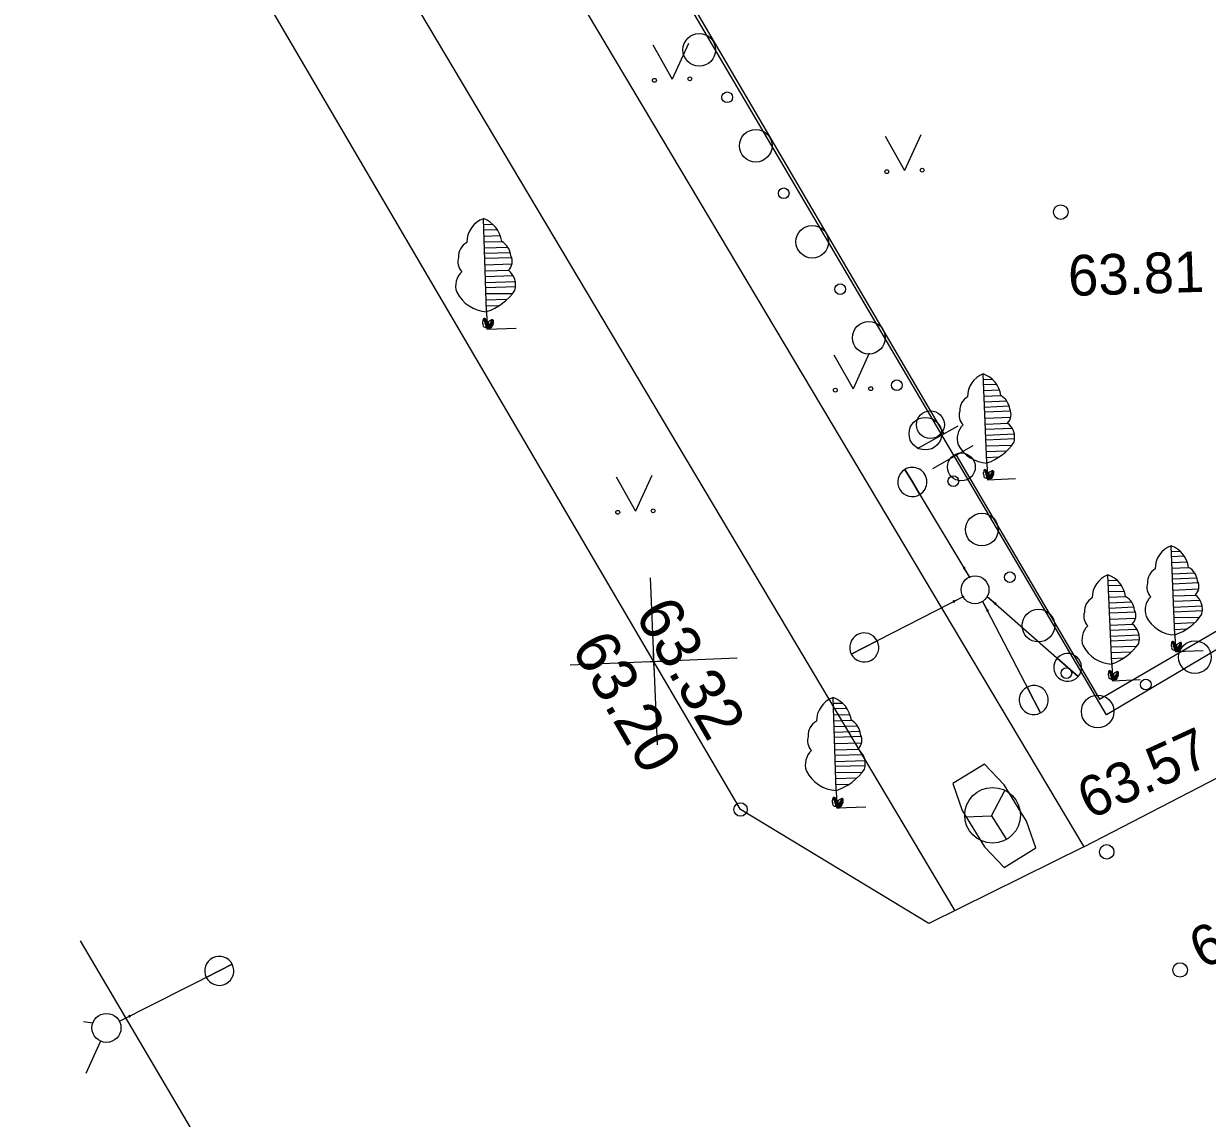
# Model space of a CAD drawing. Extents: x 641680 to 641799, y 6457000 to 6457110.
# Drawn here: x 641680.18 to 641701.38, y 6457068.07 to 6457087.68 of the extents above; entities that cross this region are included whole.
import ezdxf

# ---------------------------------------------------------------- set-up
doc = ezdxf.new("R2010")
doc.units = 0
for name, color, linetype in [('ELEKTRIPOST', 7, 'Continuous'), ('Level 10', 7, 'Continuous'), ('Level 11', 7, 'Continuous'), ('Level 12', 7, 'Continuous'), ('Level 14', 7, 'Continuous'), ('Level 17', 7, 'Continuous'), ('Level 18', 7, 'Continuous'), ('Level 20', 7, 'Continuous'), ('Level 30', 7, 'Continuous'), ('Level 4', 7, 'Continuous'), ('Level 40', 7, 'Continuous'), ('Level 49', 7, 'Continuous'), ('Level 5', 7, 'Continuous'), ('Level 6', 7, 'Continuous'), ('Level 7', 7, 'Continuous'), ('Level 8', 7, 'Continuous'), ('PUUDPQQSAD', 7, 'Continuous'), ('RIST', 7, 'Continuous')]:
    doc.layers.add(name, color=color, linetype=linetype)

# ---------------------------------------------------------------- blocks, each defined once
blk = doc.blocks.new('SIDE_N')
at = {"layer": 'ELEKTRIPOST'}
blk.add_line((0, 0), (192, 0), dxfattribs=at)
for start, end in [(0, 180), (180, 0)]:
    blk.add_arc((192, 0), 12.5, start, end, dxfattribs=at)
blk = doc.blocks.new('BH')
at = {"layer": 'Level 7'}
for centre, radius in [((0, 0), 293), ((990, 0), 95.9)]:
    blk.add_circle(centre, radius, dxfattribs=at)
blk = doc.blocks.new('KMURU2')
at = {"layer": 'Level 6'}
for p in [(-318, 628), (318, 628), (0, 0), (0, 0)]:
    blk.add_line(p, (0, 0), dxfattribs=at)
for centre in [(-318, -8), (318, -8)]:
    blk.add_circle(centre, 34.5, dxfattribs=at)
blk = doc.blocks.new('RIST')
at = {"layer": 'RIST'}
for p, q in [((-150, 0), (150, 0)), ((0, 150), (0, -150))]:
    blk.add_line(p, q, dxfattribs=at)
blk = doc.blocks.new('PP3')
at = {"layer": 'Level 11'}
blk.add_circle((0, 0), 250, dxfattribs=at)
blk = doc.blocks.new('BL2')
at = {"layer": 'PUUDPQQSAD'}
for p, q in [((-7, 29), (-46, 184)), ((-44, 175), (-29, 178)), ((-41, 166), (-20, 171)), ((-39, 155), (-12, 162)), ((-36, 146), (-7, 153)), ((-34, 136), (5, 146)), ((11, 137), (-31, 126)), ((-30, 118), (16, 130)), ((18, 118), (-27, 107)), ((-24, 97), (16, 107)), ((25, 99), (-22, 87)), ((-19, 78), (31, 90)), ((33, 81), (-17, 69)), ((-15, 59), (30, 69)), ((22, 57), (-12, 49)), ((-10, 39), (11, 44)), ((-7, 29), (0, 0)), ((17, 25), (0, 0)), ((0, 0), (50, 0)), ((17, 25), (108, 157)), ((23, 33), (40, 21)), ((57, 21), (28, 41)), ((35, 50), (72, 23)), ((83, 29), (40, 59)), ((45, 66), (88, 36)), ((91, 47), (51, 74)), ((57, 82), (90, 59)), ((100, 65), (62, 91)), ((69, 101), (108, 74)), ((110, 82), (74, 107)), ((79, 115), (112, 93)), ((85, 124), (110, 107)), ((91, 132), (114, 116)), ((97, 141), (115, 128)), ((102, 148), (114, 140))]:
    blk.add_line(p, q, dxfattribs=at)
for centre, radius, start, end in [((-47, 118), 27.5, 131.0525, 195.0635), ((-51, 107), 23.6, 172.6355, 238.0275), ((-36, 68), 32.8, 144.3865, 211.7665), ((-23, 148), 43, 121.6135, 192.6895), ((-17, 90), 61.2, 219.0975, 278.9605), ((-53, 137), 48.1, 19.5625, 82.2205), ((-18, 122), 32.6, 18.4205, 71.5505), ((-56, 112), 96.5, 300.5785, 337.4485), ((56, 72), 61.2, 170.5745, 230.4375), ((27, 72), 32.8, 95.8635, 163.2435), ((-3, 119), 21.2, 325.8415, 39.5815), ((0, 77), 32.8, 356.2765, 63.6565), ((47, 117), 96.5, 252.0555, 288.9255), ((47, 109), 23.6, 124.1125, 189.5045), ((57, 113), 27.5, 82.5295, 146.5405), ((95, 115), 43, 73.0905, 144.1665), ((58, 51), 32.8, 307.7535, 15.1335), ((87, 81), 21.2, 277.3185, 351.0585), ((68, 130), 48.1, 331.0395, 33.6975), ((80, 94), 32.6, 329.8975, 23.0275)]:
    blk.add_arc(centre, radius, start, end, dxfattribs=at)
blk = doc.blocks.new('OS')
at = {"layer": 'Level 18'}
for p, q in [((-17, -9), (241, 438)), ((-500, -9), (-17, -9)), ((-17, -9), (233, -442))]:
    blk.add_line(p, q, dxfattribs=at)
blk.add_circle((0, 0), 500, dxfattribs=at)
blk = doc.blocks.new('SIDE_0')
at = {"layer": 'Level 12'}
for p, q in [((0, 0), (1925, 0)), ((1925, 0), (1675, 0)), ((1675, 0), (1925, 0)), ((2175, 0), (1925, 0)), ((1925, 0), (2175, 0))]:
    blk.add_line(p, q, dxfattribs=at)
for start, end in [(0, 180), (180, 0)]:
    blk.add_arc((1925, 0), 250, start, end, dxfattribs=at)
blk = doc.blocks.new('BH0')
at = {"layer": 'Level 7'}
for centre, radius in [((0, 0), 293), ((990, 0), 95.9)]:
    blk.add_circle(centre, radius, dxfattribs=at)
blk = doc.blocks.new('KMURU4')
at = {"layer": 'Level 6'}
for p in [(-318, 628), (318, 628), (0, 0), (0, 0)]:
    blk.add_line(p, (0, 0), dxfattribs=at)
for centre in [(-318, -8), (318, -8)]:
    blk.add_circle(centre, 34.5, dxfattribs=at)
blk = doc.blocks.new('RIST1')
at = {"layer": 'Level 14'}
for p, q in [((0, 1500), (0, -1500)), ((-1500, 0), (1500, 0))]:
    blk.add_line(p, q, dxfattribs=at)
blk = doc.blocks.new('PP4')
at = {"layer": 'Level 12'}
blk.add_circle((0, 0), 250, dxfattribs=at)
blk = doc.blocks.new('BL4')
at = {"layer": 'Level 7'}
for p, q in [((0, 300), (0, 1900)), ((0, 1800), (150, 1800)), ((0, 1710), (220, 1710)), ((0, 1600), (280, 1600)), ((0, 1500), (300, 1500)), ((0, 1400), (400, 1400)), ((440, 1300), (0, 1300)), ((0, 1220), (470, 1220)), ((460, 1100), (0, 1100)), ((0, 1000), (410, 1000)), ((480, 900), (0, 900)), ((0, 800), (520, 800)), ((520, 710), (0, 710)), ((0, 610), (460, 600)), ((350, 500), (0, 500)), ((0, 400), (210, 400)), ((0, 300), (0, 0)), ((0, 0), (500, 0))]:
    blk.add_line(p, q, dxfattribs=at)
for centre, radius, start, end in [((130, 1490), 430, 107.592, 178.668), ((-179, 1454), 481, 5.541, 68.199), ((-175, 1255), 275, 117.031, 181.042), ((125, 1225), 326, 4.399, 57.529), ((-230, 1164), 236, 158.614, 224.006), ((258, 1158), 212, 311.82, 25.56), ((-188, 750), 328, 130.365, 197.745), ((188, 750), 328, 342.255, 49.635), ((54, 909), 612, 205.076, 264.939), ((-275, 1225), 965, 286.557, 323.427)]:
    blk.add_arc(centre, radius, start, end, dxfattribs=at)
blk = doc.blocks.new('OS0')
at = {"layer": 'Level 20'}
for p, q in [((-17, -9), (241, 438)), ((-500, -9), (-17, -9)), ((-17, -9), (233, -442))]:
    blk.add_line(p, q, dxfattribs=at)
blk.add_circle((0, 0), 500, dxfattribs=at)

msp = doc.modelspace()

# ---------------------------------------------------------------- linework, layer by layer
at = {"layer": 'Level 10'}
msp.add_lwpolyline([(641731.724, 6457107.328), (641737.152, 6457097.539), (641699.57, 6457075.3), (641683.49, 6457102.656), (641688.483, 6457105.521)], dxfattribs=at)
at = {"layer": 'Level 11'}
for p, q in [((641681.417, 6457069.777), (641681.254, 6457069.803)), ((641681.556, 6457069.456), (641681.293, 6457068.877))]:
    msp.add_line(p, q, dxfattribs=at)
at = {"layer": 'Level 12'}
for p, q in [((641681.417, 6457069.777), (641681.254, 6457069.803)), ((641681.556, 6457069.456), (641681.293, 6457068.877))]:
    msp.add_line(p, q, dxfattribs=at)
at = {"layer": 'Level 18'}
for p, q in [((641697.39, 6457074.421), (641696.819, 6457074.072)), ((641697.741, 6457074.05), (641697.39, 6457074.421)), ((641696.819, 6457074.072), (641696.989, 6457073.591)), ((641698.139, 6457073.398), (641697.741, 6457074.05)), ((641696.989, 6457073.591), (641697.387, 6457072.939)), ((641698.309, 6457072.917), (641698.139, 6457073.398)), ((641697.387, 6457072.939), (641697.738, 6457072.568)), ((641697.738, 6457072.568), (641698.309, 6457072.917))]:
    msp.add_line(p, q, dxfattribs=at)
at = {"layer": 'Level 20'}
for p, q in [((641697.39, 6457074.421), (641696.819, 6457074.072)), ((641697.741, 6457074.05), (641697.39, 6457074.421)), ((641696.819, 6457074.072), (641696.989, 6457073.591)), ((641698.139, 6457073.398), (641697.741, 6457074.05)), ((641696.989, 6457073.591), (641697.387, 6457072.939)), ((641698.309, 6457072.917), (641698.139, 6457073.398)), ((641697.387, 6457072.939), (641697.738, 6457072.568)), ((641697.738, 6457072.568), (641698.309, 6457072.917))]:
    msp.add_line(p, q, dxfattribs=at)
at = {"layer": 'Level 30'}
for centre, radius in [((641698.753, 6457084.308), 0.13), ((641693.018, 6457073.606), 0.12), ((641699.576, 6457072.847), 0.13), ((641700.89, 6457070.731), 0.13)]:
    msp.add_circle(centre, radius, dxfattribs=at)
at = {"layer": 'Level 4'}
for p, q in [((641691.395, 6457089.328), (641696.658, 6457080.338)), ((641696.19, 6457080.074), (641696.913, 6457080.482)), ((641696.465, 6457079.718), (641697.187, 6457080.126))]:
    msp.add_line(p, q, dxfattribs=at)
msp.add_lwpolyline([(641696.882, 6457079.953), (641699.449, 6457075.585), (641731.927, 6457094.53)], dxfattribs=at)
for centre, radius in [((641698.753, 6457084.308), 0.13), ((641693.018, 6457073.606), 0.12), ((641699.576, 6457072.847), 0.13), ((641700.89, 6457070.731), 0.13)]:
    msp.add_circle(centre, radius, dxfattribs=at)
at = {"layer": 'Level 40'}
msp.add_lwpolyline([(641731.724, 6457107.328), (641737.152, 6457097.539), (641699.57, 6457075.3), (641683.49, 6457102.656), (641688.483, 6457105.521)], dxfattribs=at)
msp.add_lwpolyline([(641731.724, 6457107.328), (641737.152, 6457097.539), (641699.57, 6457075.3), (641683.49, 6457102.656), (641688.483, 6457105.521)], dxfattribs=at)
at = {"layer": 'Level 49'}
msp.add_line((641699.57, 6457075.3), (641699.57, 6457075.3), dxfattribs=at)
at = {"layer": 'Level 5'}
for p, q in [((641680.937, 6457103.555), (641699.165, 6457072.936)), ((641680.937, 6457103.555), (641699.165, 6457072.936)), ((641683.271, 6457094.624), (641696.854, 6457071.793)), ((641683.271, 6457094.624), (641696.854, 6457071.793))]:
    msp.add_line(p, q, dxfattribs=at)
for points in [[(641699.165, 6457072.936), (641696.389, 6457071.563), (641693.018, 6457073.606), (641680.421, 6457095.111), (641680.18, 6457095.507)], [(641699.165, 6457072.936), (641696.389, 6457071.563), (641693.018, 6457073.606), (641680.421, 6457095.111), (641680.18, 6457095.507)], [(641699.165, 6457072.936), (641709.323, 6457078.192), (641721.418, 6457085.234)], [(641699.165, 6457072.936), (641709.323, 6457078.192), (641721.418, 6457085.234)], [(641681.194, 6457071.251), (641686.982, 6457061.422), (641686.982, 6457061.422)], [(641681.194, 6457071.251), (641686.982, 6457061.422), (641686.982, 6457061.422)]]:
    msp.add_lwpolyline(points, dxfattribs=at)
at = {"layer": 'Level 8'}
for p, q in [((641691.395, 6457089.328), (641696.658, 6457080.338)), ((641696.19, 6457080.074), (641696.913, 6457080.482)), ((641696.465, 6457079.718), (641697.187, 6457080.126))]:
    msp.add_line(p, q, dxfattribs=at)
msp.add_lwpolyline([(641696.882, 6457079.953), (641699.449, 6457075.585), (641731.927, 6457094.53)], dxfattribs=at)

# ---------------------------------------------------------------- block references
at = {"layer": 'Level 11'}
for name, p, xscale, yscale, rotation in [('PP3', (641696.419, 6457080.5), 0.000997595718720879, 0.0009975957187208792, 2.392284612224699), ('PP3', (641696.973, 6457079.744), 0.000997595718720879, 0.0009975957187208792, 2.392284612224699), ('SIDE_N', (641697.128, 6457077.756), 0.0010411884966685984, 0.0010411884966685986, 121.01485915837615), ('PP3', (641697.218, 6457077.542), 0.000997595718720879, 0.0009975957187208792, 2.392284612224699), ('SIDE_N', (641697.017, 6457077.424), 0.0010411884966685981, 0.0010411884966685986, -152.83368576715506), ('SIDE_N', (641697.438, 6457077.422), 0.000997595718720879, 0.0009975957187208792, -41.43719259025631), ('SIDE_N', (641697.348, 6457077.347), 0.0010411884966685981, 0.0010411884966685986, -62.65426716713518), ('PP3', (641681.663, 6457069.693), 0.0010411884966685986, 0.0010411884966685984, 1.8022846122254845), ('SIDE_N', (641681.895, 6457069.811), 0.0010411884966685984, 0.0010411884966685984, 26.828487322262156)]:
    msp.add_blockref(name, p, dxfattribs=dict(at, xscale=xscale, yscale=yscale, rotation=rotation))
at = {"layer": 'Level 12'}
for name, p, xscale, yscale, rotation in [('PP4', (641696.419, 6457080.5), 0.000997595718720879, 0.0009975957187208792, 2.392284612224699), ('PP4', (641696.973, 6457079.744), 0.000997595718720879, 0.0009975957187208792, 2.392284612224699), ('SIDE_0', (641697.128, 6457077.756), 0.0010411884966685984, 0.0010411884966685986, 121.01485915837615), ('SIDE_0', (641697.017, 6457077.424), 0.0010411884966685981, 0.0010411884966685986, -152.83368576715506), ('PP4', (641697.218, 6457077.542), 0.000997595718720879, 0.0009975957187208792, 2.392284612224699), ('SIDE_0', (641697.348, 6457077.347), 0.0010411884966685981, 0.0010411884966685986, -62.65426716713518), ('SIDE_0', (641697.438, 6457077.422), 0.000997595718720879, 0.0009975957187208792, -41.43719259025631), ('SIDE_0', (641681.895, 6457069.811), 0.0010411884966685984, 0.0010411884966685984, 26.828487322262156), ('PP4', (641681.663, 6457069.693), 0.0010411884966685986, 0.0010411884966685984, 1.8022846122254845)]:
    msp.add_blockref(name, p, dxfattribs=dict(at, xscale=xscale, yscale=yscale, rotation=rotation))
at = {"layer": 'Level 14', "xscale": 0.000997595718720879, "yscale": 0.0009975957187208792, "rotation": 2.392284612224699}
msp.add_blockref('RIST1', (641691.462, 6457076.26), dxfattribs=at)
msp.add_blockref('RIST1', (641691.462, 6457076.26), dxfattribs=at)
at = {"layer": 'Level 17', "xscale": 0.000997595718720879, "yscale": 0.0009975957187208792, "rotation": 2.392284612224699}
msp.add_blockref('RIST', (641691.462, 6457076.26), dxfattribs=at)
msp.add_blockref('RIST', (641691.462, 6457076.26), dxfattribs=at)
at = {"layer": 'Level 18', "xscale": 0.000997595718720879, "yscale": 0.0009975957187208792, "rotation": 2.392284612224699}
msp.add_blockref('OS', (641697.532, 6457073.502), dxfattribs=at)
at = {"layer": 'Level 20', "xscale": 0.000997595718720879, "yscale": 0.0009975957187208792, "rotation": 2.392284612224699}
msp.add_blockref('OS0', (641697.532, 6457073.502), dxfattribs=at)
at = {"layer": 'Level 6', "xscale": 0.000997595718720879, "yscale": 0.0009975957187208792, "rotation": 2.392284612224699}
for name, p in [('KMURU2', (641691.793, 6457086.69)), ('KMURU4', (641691.793, 6457086.69)), ('KMURU2', (641695.954, 6457085.054)), ('KMURU4', (641695.954, 6457085.054)), ('KMURU2', (641695.033, 6457081.14)), ('KMURU4', (641695.033, 6457081.14)), ('KMURU2', (641691.136, 6457078.952)), ('KMURU4', (641691.136, 6457078.952))]:
    msp.add_blockref(name, p, dxfattribs=at)
at = {"layer": 'Level 7'}
for name, p, xscale, yscale, rotation in [('BH', (641692.279, 6457087.216), 0.0009975957187208792, 0.000997595718720879, -59.510752217874), ('BH0', (641692.279, 6457087.216), 0.0009975957187208792, 0.000997595718720879, -59.510752217874), ('BH', (641693.291, 6457085.497), 0.0009975957187208792, 0.000997595718720879, -59.510752217874), ('BH0', (641693.291, 6457085.497), 0.0009975957187208792, 0.000997595718720879, -59.510752217874), ('BL4', (641688.478, 6457082.213), 0.0010411884966685986, 0.0010411884966685984, 1.8022846122254845), ('BH', (641694.303, 6457083.778), 0.0009975957187208792, 0.000997595718720879, -59.510752217874), ('BH0', (641694.303, 6457083.778), 0.0009975957187208792, 0.000997595718720879, -59.510752217874), ('BL2', (641688.478, 6457082.213), 0.0010411884966685986, 0.0010411884966685984, 1.8022846122254845), ('BH', (641695.316, 6457082.058), 0.0009975957187208792, 0.000997595718720879, -59.510752217874), ('BH0', (641695.316, 6457082.058), 0.0009975957187208792, 0.000997595718720879, -59.510752217874), ('BL4', (641697.444, 6457079.515), 0.000997595718720879, 0.0009975957187208792, 2.392284612224699), ('BH', (641696.328, 6457080.339), 0.0009975957187208792, 0.000997595718720879, -59.510752217874), ('BH0', (641696.328, 6457080.339), 0.0009975957187208792, 0.000997595718720879, -59.510752217874), ('BL2', (641697.444, 6457079.515), 0.000997595718720879, 0.0009975957187208792, 2.392284612224699), ('BH', (641697.34, 6457078.62), 0.0009975957187208792, 0.000997595718720879, -59.510752217874), ('BH0', (641697.34, 6457078.62), 0.0009975957187208792, 0.000997595718720879, -59.510752217874), ('BL4', (641700.807, 6457076.435), 0.000997595718720879, 0.0009975957187208792, 2.392284612224699), ('BL4', (641699.678, 6457075.914), 0.000997595718720879, 0.0009975957187208792, 2.392284612224699), ('BH', (641698.353, 6457076.9), 0.0009975957187208792, 0.000997595718720879, -59.510752217874), ('BH0', (641698.353, 6457076.9), 0.0009975957187208792, 0.000997595718720879, -59.510752217874), ('BH', (641701.156, 6457076.335), 0.000997595718720879, 0.0009975957187208795, 29.203823636432812), ('BH0', (641701.156, 6457076.335), 0.000997595718720879, 0.0009975957187208795, 29.203823636432812), ('BL2', (641700.807, 6457076.435), 0.000997595718720879, 0.0009975957187208792, 2.392284612224699), ('BH', (641699.414, 6457075.362), 0.000997595718720879, 0.0009975957187208795, 29.203823636432812), ('BH0', (641699.414, 6457075.362), 0.000997595718720879, 0.0009975957187208795, 29.203823636432812), ('BL2', (641699.678, 6457075.914), 0.000997595718720879, 0.0009975957187208792, 2.392284612224699), ('BL4', (641694.74, 6457073.635), 0.0010411884966685986, 0.0010411884966685984, 1.8022846122254845), ('BL2', (641694.74, 6457073.635), 0.0010411884966685986, 0.0010411884966685984, 1.8022846122254845)]:
    msp.add_blockref(name, p, dxfattribs=dict(at, xscale=xscale, yscale=yscale, rotation=rotation))

# ---------------------------------------------------------------- texts
at = {"layer": 'Level 30'}
for s, height, rotation, p in [('63.81', 0.7288, 1.8023, (641698.894, 6457082.805)), ('63.32', 0.7981, 300.0445, (641691.114, 6457077.102)), ('63.20', 0.7981, 300.0445, (641689.974, 6457076.499)), ('63.57', 0.7288, 24.6581, (641699.274, 6457073.42)), ('63.60', 0.7288, 26.644, (641701.297, 6457070.734))]:
    msp.add_text(s, height=height, rotation=rotation, dxfattribs=at).set_placement(p)
at = {"layer": 'Level 4'}
for s, height, rotation, p in [('63.81', 0.7288, 1.8023, (641698.894, 6457082.805)), ('63.32', 0.7981, 300.0445, (641691.114, 6457077.102)), ('63.20', 0.7981, 300.0445, (641689.974, 6457076.499)), ('63.57', 0.7288, 24.6581, (641699.274, 6457073.42)), ('63.60', 0.7288, 26.644, (641701.297, 6457070.734))]:
    msp.add_text(s, height=height, rotation=rotation, dxfattribs=at).set_placement(p)

doc.saveas('drawing.dxf')
